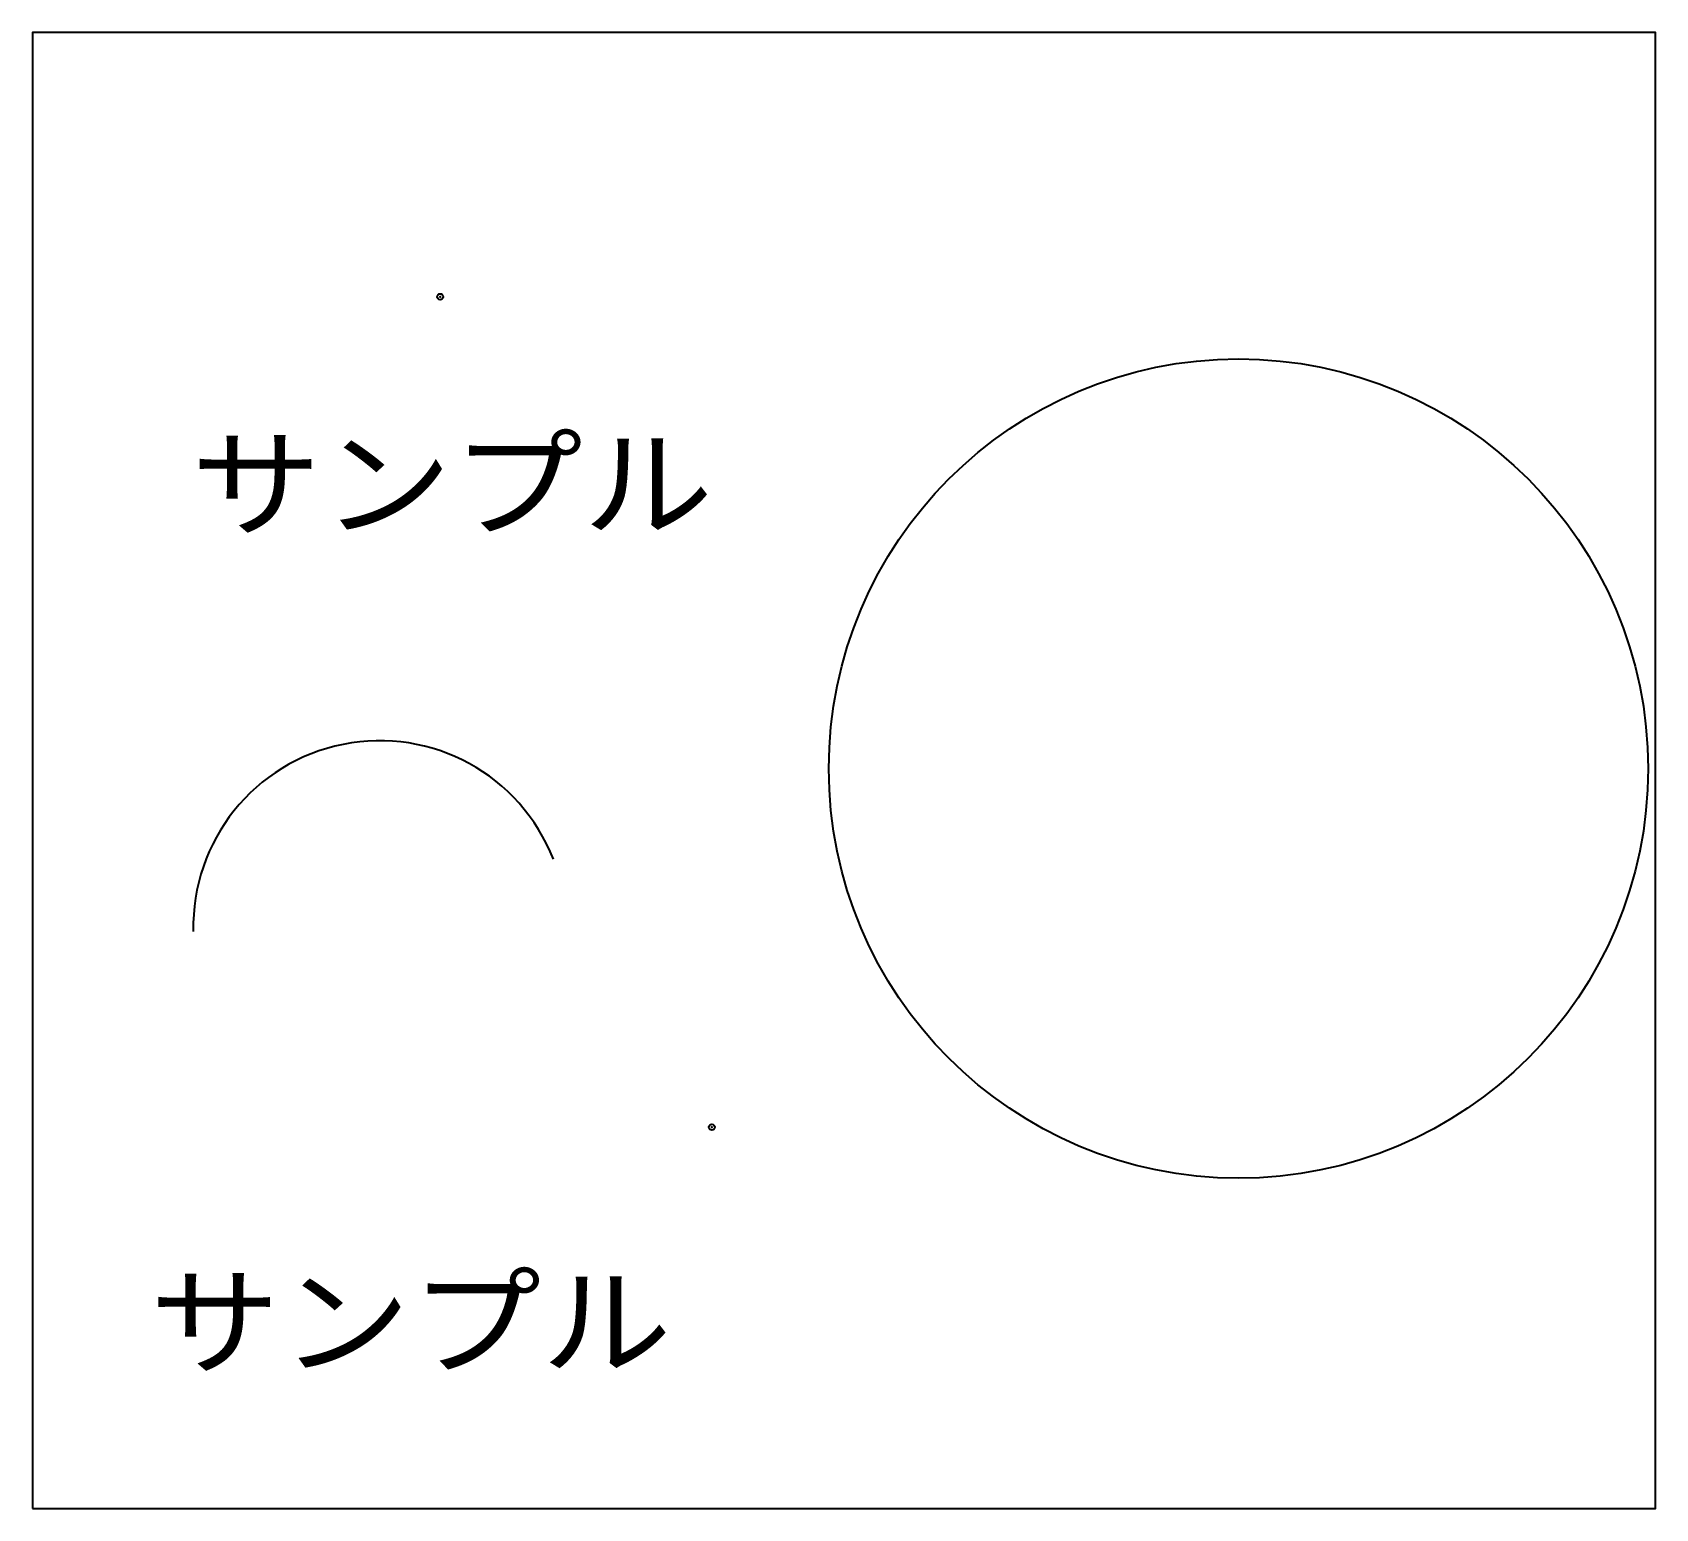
# Model space of a CAD drawing. Units: millimetres on the paper. Extents: x -141 to -4, y -55 to 69.
import ezdxf
from ezdxf.enums import TextEntityAlignment as Align

# ---------------------------------------------------------------- set-up
doc = ezdxf.new("R2010")
doc.units = ezdxf.units.MM
doc.header["$PDMODE"] = 32
doc.header["$PDSIZE"] = 0.5
doc.layers.add('0-0', color=7, linetype='Continuous')
doc.styles.add('ＭＳ ゴシック', font='')
doc.styles.get('ＭＳ ゴシック').set_extended_font_data('MS Gothic')

# ---------------------------------------------------------------- blocks, each defined once
blk = doc.blocks.new('block1')
at = {"layer": '0-0'}
blk.add_lwpolyline([(-56.211, -58.446), (80.523, -58.446), (80.523, 65.887), (-56.211, 65.887)], close=True, dxfattribs=at)
blk.add_circle((45.385, 3.879), 34.508, dxfattribs=at)
blk.add_arc((-26.957, -9.476), 15.707, 21.37062, 181.30195, dxfattribs=at)
for p in [(-21.869, 43.628), (1.026, -26.329)]:
    blk.add_point(p, dxfattribs=at)
at = {"layer": '0-0', "color": 6, "style": 'ＭＳ ゴシック', "width": 1.1}
for p in [(-42.856, 22.005), (-46.354, -48.588)]:
    blk.add_text('サンプル', height=7.331, dxfattribs=at).set_placement(p, align=Align.BOTTOM_LEFT)

msp = doc.modelspace()

# ---------------------------------------------------------------- block references
at = {"layer": '0-0'}
msp.add_blockref('block1', (-84.975, 3.434), dxfattribs=at)

doc.saveas('drawing.dxf')
